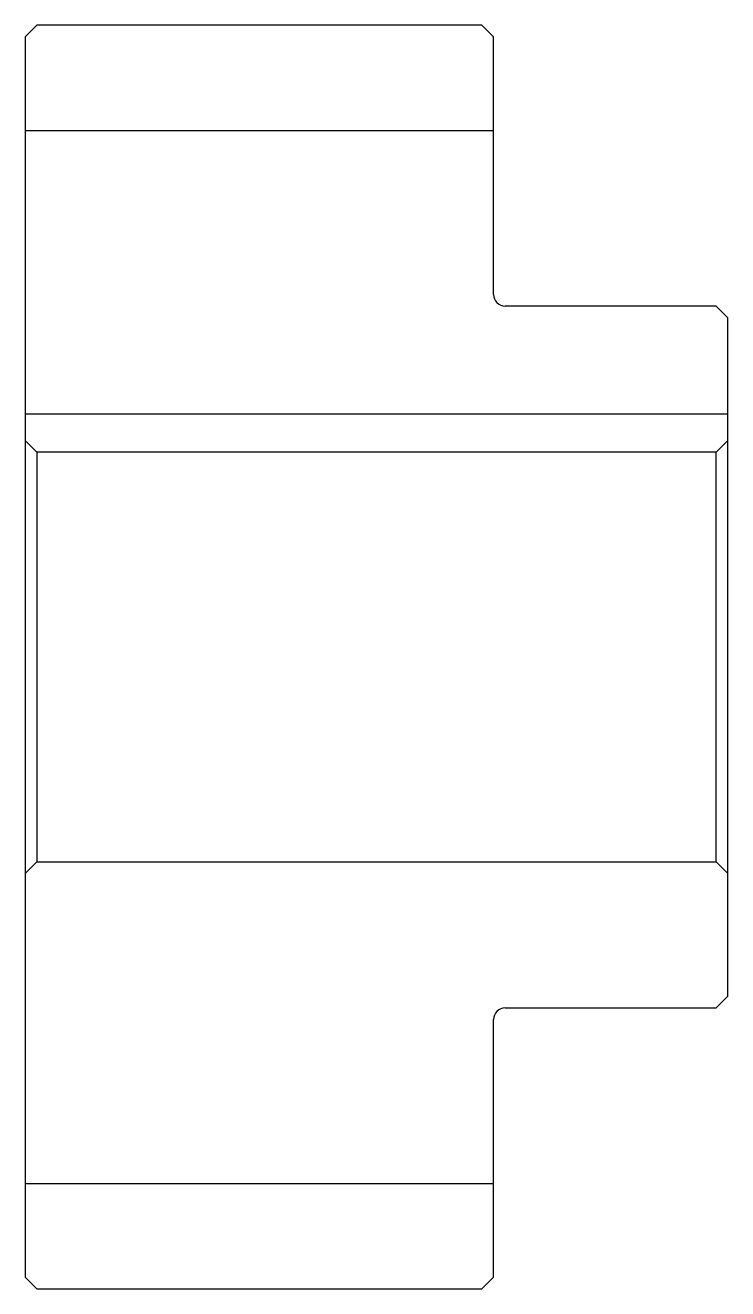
# Model space of a CAD drawing. Header units: metres. Extents: x 211 to 522, y 159 to 267.
# Drawn here: x 211.3 to 271.3, y 158.6 to 266.6 of the extents above; entities outside this region: 2.
import ezdxf

# ---------------------------------------------------------------- set-up
doc = ezdxf.new("R2010")
doc.units = ezdxf.units.M

msp = doc.modelspace()

# ---------------------------------------------------------------- linework, layer by layer
at = {"color": 4}
for p, q in [((211.304337, 257.608704), (251.304337, 257.608704)), ((211.304337, 233.408691), (271.304321, 233.408691)), ((212.304337, 230.108688), (212.304337, 195.108688)), ((270.304321, 230.108688), (271.304321, 231.108688)), ((270.304321, 195.108688), (271.304321, 194.108688)), ((211.304337, 167.608688), (251.304337, 167.608688))]:
    msp.add_line(p, q, dxfattribs=at)
for points in [[(251.304337, 243.608688), (251.304337, 265.608704), (250.304337, 266.608704), (212.304337, 266.608704), (211.304337, 265.608704), (211.304337, 194.108688)], [(252.304337, 182.608688), (270.304321, 182.608688), (271.304321, 183.608688), (271.304321, 241.608688), (270.304321, 242.608688), (252.304337, 242.608688)], [(509.782593, 229.379196), (509.782593, 233.408691), (499.782593, 233.408691), (499.782593, 229.379196)], [(211.304337, 194.108688), (212.304337, 195.108688), (270.304321, 195.108688), (270.304321, 230.108688), (212.304337, 230.108688), (211.304337, 231.108688)], [(211.304337, 194.108688), (211.304337, 159.608688), (212.304337, 158.608688), (250.304337, 158.608688), (251.304337, 159.608688), (251.304337, 181.608688)]]:
    msp.add_lwpolyline(points, dxfattribs=at)
for centre, radius, start, end in [((252.304337, 243.608688), 1, 180, 270), ((504.782593, 212.608688), 17.5, 106.60154993, 73.39845007), ((252.304337, 181.608688), 1, 90, 180)]:
    msp.add_arc(centre, radius, start, end, dxfattribs=at)

doc.saveas('drawing.dxf')
